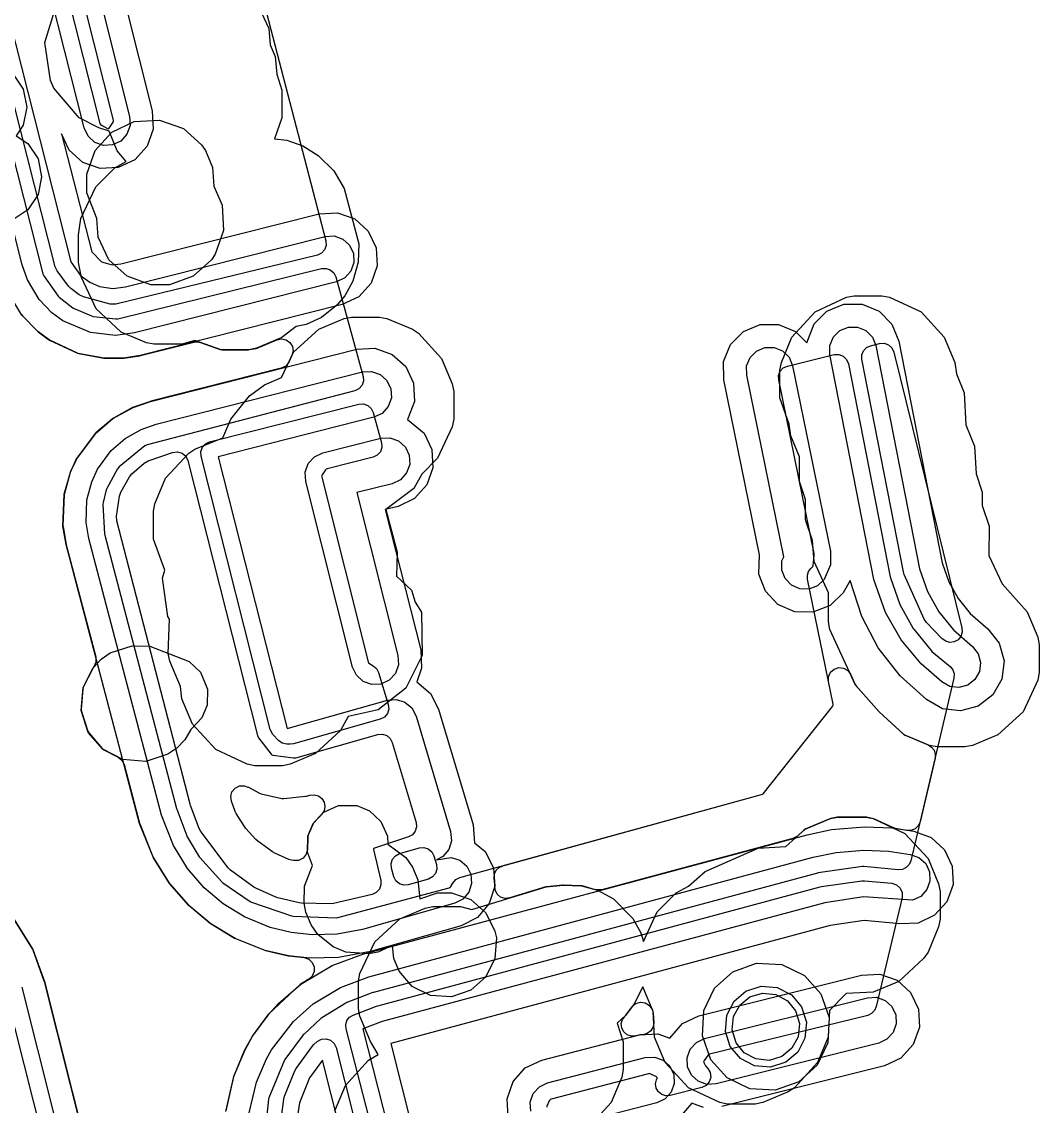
# Model space of a CAD drawing. Header units: metres. Extents: x 17722 to 17999, y 13535 to 15917.
# Drawn here: x 17911.19 to 17954.65, y 13827.8 to 13874.13 of the extents above; entities that cross this region are included whole.
import ezdxf

# ---------------------------------------------------------------- set-up
doc = ezdxf.new("R2010")
doc.units = ezdxf.units.M
for name, color, linetype in [('AI_GREENING_ALLOWED_ZONE', 4, 'Continuous'), ('AI_GREENING_EXCLUSIONS', 1, 'Continuous'), ('AI_GREENING_LAWN', 82, 'Continuous')]:
    doc.layers.add(name, color=color, linetype=linetype)

msp = doc.modelspace()

# ---------------------------------------------------------------- linework, layer by layer
at = {"layer": 'AI_GREENING_ALLOWED_ZONE'}
for points in [[(17911.181, 13861.612), (17911.216, 13861.566), (17911.867, 13860.904), (17911.896, 13860.879), (17912.336, 13860.554), (17912.378, 13860.529), (17913.57, 13859.968), (17913.63, 13859.949), (17914.687, 13859.751), (17914.734, 13859.747), (17915.511, 13859.75), (17915.549, 13859.753), (17916.236, 13859.86), (17916.258, 13859.865), (17918.535, 13860.44), (17918.681, 13860.455), (17918.825, 13860.426), (17919.668, 13860.126), (17919.751, 13860.112), (17920.871, 13860.112), (17920.92, 13860.117), (17921.194, 13860.172), (17921.241, 13860.186), (17922.085, 13860.54), (17922.281, 13860.578), (17922.477, 13860.537), (17922.64, 13860.423), (17922.746, 13860.253), (17922.777, 13860.056), (17922.729, 13859.862), (17922.598, 13859.589), (17922.463, 13859.419), (17922.27, 13859.321), (17916.702, 13857.913), (17916.681, 13857.907), (17915.963, 13857.657), (17915.924, 13857.64), (17915.105, 13857.187), (17915.064, 13857.159), (17914.357, 13856.561), (17914.317, 13856.518), (17913.533, 13855.448), (17913.508, 13855.405), (17913.277, 13854.906), (17913.263, 13854.869), (17913.009, 13853.972), (17913, 13853.914), (17912.948, 13852.599), (17912.952, 13852.547), (17913.08, 13851.802), (17913.085, 13851.781), (17914.348, 13846.991), (17914.357, 13846.775), (17914.273, 13846.575), (17914.23, 13846.514), (17913.828, 13845.73), (17913.801, 13845.637), (17913.731, 13844.753), (17913.742, 13844.656), (17914.017, 13843.819), (17914.064, 13843.735), (17914.62, 13843.086), (17914.695, 13843.027), (17915.305, 13842.714), (17915.467, 13842.582), (17915.561, 13842.397), (17916.22, 13839.899), (17916.229, 13839.87), (17916.808, 13838.427), (17916.829, 13838.388), (17917.489, 13837.334), (17917.513, 13837.302), (17918.308, 13836.396), (17918.336, 13836.369), (17919.245, 13835.609), (17919.276, 13835.587), (17920.279, 13834.982), (17920.316, 13834.963), (17921.567, 13834.466), (17921.602, 13834.455), (17922.567, 13834.226), (17922.598, 13834.221), (17923.245, 13834.15), (17923.442, 13834.086), (17923.595, 13833.947), (17923.68, 13833.759), (17923.681, 13833.552), (17923.598, 13833.363), (17923.446, 13833.223), (17923.126, 13833.033), (17923.082, 13833.001), (17921.726, 13831.729), (17921.694, 13831.693), (17921.05, 13830.802), (17921.034, 13830.777), (17920.714, 13830.199), (17920.702, 13830.175), (17920.248, 13829.095), (17920.235, 13829.054), (17919.907, 13827.604)], [(17916.532, 13815.758), (17912.158, 13833.123), (17912.151, 13833.146), (17911.676, 13834.474), (17911.653, 13834.522), (17910.598, 13836.218)]]:
    msp.add_lwpolyline(points, dxfattribs=at)
for points in [[(17932.028, 13836.697), (17931.83, 13836.678), (17931.641, 13836.737), (17931.489, 13836.865), (17931.4, 13837.041), (17931.386, 13837.239), (17931.388, 13837.256), (17931.364, 13837.551), (17931.38, 13837.723), (17931.453, 13837.878), (17931.574, 13838), (17931.73, 13838.074), (17942.787, 13841.111), (17942.822, 13841.126), (17942.85, 13841.152), (17945.816, 13844.881), (17945.838, 13844.927), (17945.839, 13844.978), (17945.642, 13845.941), (17945.643, 13846.147), (17945.727, 13846.335), (17945.881, 13846.474), (17946.077, 13846.538), (17946.282, 13846.518), (17946.462, 13846.416), (17946.585, 13846.251), (17946.784, 13845.82), (17946.824, 13845.759), (17947.795, 13844.664), (17947.812, 13844.645), (17948.845, 13843.696), (17948.917, 13843.649), (17949.899, 13843.238), (17950.046, 13843.144), (17950.152, 13843.004), (17950.202, 13842.837), (17950.193, 13842.662), (17949.552, 13839.953), (17949.474, 13839.781), (17949.339, 13839.649), (17949.164, 13839.578), (17948.975, 13839.576), (17948.505, 13839.663), (17948.383, 13839.702), (17947.584, 13840.076), (17947.528, 13840.094), (17947.259, 13840.149), (17947.21, 13840.154), (17946.072, 13840.154), (17946.023, 13840.149), (17945.749, 13840.093), (17945.702, 13840.079), (17944.68, 13839.652), (17944.61, 13839.607), (17944.317, 13839.344), (17944.113, 13839.234), (17935.957, 13837.042), (17935.687, 13837.045), (17935.118, 13837.211), (17935.058, 13837.221), (17934.326, 13837.25), (17934.29, 13837.249), (17933.614, 13837.177), (17933.568, 13837.167), (17932.028, 13836.697)], [(17920.141, 13840.826), (17920.111, 13841.032), (17920.167, 13841.232), (17920.3, 13841.393), (17920.487, 13841.485), (17920.695, 13841.493), (17920.843, 13841.434), (17920.846, 13841.441), (17921.347, 13841.174), (17921.409, 13841.151), (17922.303, 13840.948), (17922.384, 13840.943), (17923.312, 13841.042), (17923.353, 13841.05), (17923.498, 13841.091), (17923.682, 13841.107), (17923.859, 13841.056), (17924.006, 13840.943), (17924.102, 13840.785), (17924.134, 13840.603), (17924.097, 13840.422), (17923.997, 13840.266), (17923.664, 13839.914), (17923.615, 13839.839), (17923.424, 13839.382), (17923.405, 13839.293), (17923.39, 13838.77), (17923.338, 13838.563), (17923.205, 13838.396), (17923.013, 13838.3), (17922.8, 13838.293), (17922.707, 13838.31), (17922.595, 13838.344), (17921.992, 13838.613), (17921.901, 13838.665), (17921.264, 13839.129), (17921.191, 13839.194), (17920.753, 13839.668), (17920.695, 13839.743), (17920.346, 13840.305), (17920.302, 13840.394), (17920.141, 13840.826)], [(17936.939, 13831.639), (17936.936, 13831.641), (17936.983, 13831.693), (17937.252, 13832.048), (17937.41, 13832.184), (17937.609, 13832.244), (17937.815, 13832.218), (17937.993, 13832.11), (17938.112, 13831.939), (17938.12, 13831.921), (17938.157, 13831.758), (17938.18, 13831.384), (17938.153, 13831.19), (17938.054, 13831.021), (17937.898, 13830.904), (17937.708, 13830.855), (17937.592, 13830.848), (17937.544, 13830.841), (17937.417, 13830.808), (17937.229, 13830.796), (17937.05, 13830.855), (17936.905, 13830.976), (17936.815, 13831.142), (17936.794, 13831.33), (17936.843, 13831.512), (17936.939, 13831.639)]]:
    msp.add_lwpolyline(points, close=True, dxfattribs=at)
at = {"layer": 'AI_GREENING_EXCLUSIONS'}
for points in [[(17894.052, 13939.728), (17913.281, 13863.865), (17913.702, 13863.29), (17914.09, 13862.996), (17914.51, 13862.82), (17915.072, 13862.736), (17915.614, 13862.796), (17924.141, 13864.952), (17924.53, 13864.972), (17924.898, 13864.842), (17924.898, 13864.842), (17925.188, 13864.58), (17925.355, 13864.228), (17925.375, 13863.838), (17925.245, 13863.471), (17924.983, 13863.181), (17924.631, 13863.013), (17916.003, 13860.831), (17915.186, 13860.729), (17914.124, 13860.846), (17912.95, 13861.343), (17912.475, 13861.694), (17911.936, 13862.259), (17911.433, 13863.094), (17911.203, 13863.745), (17893.952, 13932.083)], [(17913.295, 13880.042), (17915.793, 13870.075), (17915.813, 13869.686), (17915.682, 13869.318), (17915.421, 13869.029), (17915.069, 13868.861), (17914.679, 13868.841), (17914.311, 13868.972), (17914.022, 13869.233), (17913.854, 13869.586), (17911.335, 13879.564)], [(17914.489, 13879.329), (17916.763, 13870.32), (17916.803, 13869.541), (17916.541, 13868.806), (17916.018, 13868.226), (17915.313, 13867.891), (17914.534, 13867.852), (17913.799, 13868.113), (17913.22, 13868.636), (17912.885, 13869.341), (17914.188, 13864.297), (17914.593, 13863.869), (17915.055, 13863.74), (17915.417, 13863.778), (17923.895, 13865.922), (17924.675, 13865.962), (17925.41, 13865.7), (17925.99, 13865.178), (17926.325, 13864.473), (17926.365, 13863.694), (17926.104, 13862.958), (17925.581, 13862.379), (17924.876, 13862.044), (17916.247, 13859.862), (17915.53, 13859.75), (17914.71, 13859.747), (17913.599, 13859.955), (17912.356, 13860.539), (17911.881, 13860.89), (17911.196, 13861.587), (17910.492, 13862.755)], [(17921.108, 13875.186), (17921.738, 13873.839), (17921.803, 13873.133), (17922.011, 13872.638), (17922.076, 13871.883), (17922.289, 13871.207), (17922.289, 13870.02), (17921.981, 13869.117), (17922.514, 13869.059), (17923.192, 13868.822), (17923.842, 13868.408), (17924.519, 13867.749), (17924.953, 13867.003), (17925.579, 13864.639), (17925.561, 13863.854), (17925.333, 13863.04), (17924.981, 13862.413), (17924.648, 13862.015), (17923.983, 13861.491), (17923.335, 13861.194), (17922.901, 13861.103), (17922.301, 13860.63), (17921.218, 13860.177), (17920.896, 13860.112), (17919.708, 13860.112), (17918.587, 13860.511), (17918.033, 13860.349), (17916.846, 13860.349), (17916.523, 13860.414), (17915.44, 13860.867), (17914.366, 13861.855), (17913.736, 13863.202), (17913.615, 13863.834), (17913.615, 13865.022), (17913.716, 13865.725), (17914.347, 13867.072), (17915.157, 13867.882), (17915.643, 13868.153), (17915.269, 13868.614), (17915.269, 13868.614), (17914.916, 13869.456), (17914.485, 13869.586), (17913.638, 13870.016), (17912.559, 13871.285), (17912.412, 13871.61), (17912.177, 13873.24), (17912.649, 13874.754)], [(17910.819, 13871.885), (17911.253, 13871.237), (17911.405, 13870.471), (17911.253, 13869.706), (17910.95, 13869.253), (17911.451, 13868.919), (17911.885, 13868.27), (17912.037, 13867.505), (17911.885, 13866.739), (17911.451, 13866.09), (17910.803, 13865.657)], [(17924.556, 13827.61), (17925.009, 13828.694), (17925.997, 13829.767), (17926.413, 13830.009), (17926.086, 13830.561), (17925.632, 13831.645), (17925.567, 13831.967), (17925.567, 13833.155), (17925.632, 13833.477), (17926.263, 13834.824), (17927.337, 13835.812), (17928.42, 13836.265), (17928.743, 13836.33), (17929.93, 13836.33), (17930.405, 13836.201), (17933.591, 13837.174), (17934.308, 13837.251), (17935.088, 13837.22), (17935.781, 13837.028), (17936.456, 13836.658), (17937.285, 13835.826), (17937.631, 13835.203), (17937.737, 13834.839), (17938.332, 13836.099), (17939.143, 13836.91), (17939.667, 13837.196), (17940.382, 13837.826), (17942.635, 13838.829), (17943.815, 13838.894), (17944.641, 13839.635), (17945.725, 13840.089), (17946.047, 13840.154), (17947.235, 13840.154), (17947.557, 13840.089), (17948.904, 13839.458), (17949.892, 13838.384), (17950.345, 13837.301), (17950.41, 13836.978), (17950.41, 13835.791), (17950.345, 13835.468), (17949.892, 13834.385), (17949.714, 13834.122), (17948.641, 13833.134), (17947.557, 13832.681), (17946.394, 13832.616), (17945.69, 13831.888), (17945.625, 13830.749), (17945.172, 13829.666), (17944.184, 13828.592), (17943.921, 13828.414), (17942.838, 13827.961), (17942.515, 13827.896), (17941.328, 13827.896), (17941.005, 13827.961), (17939.659, 13828.592), (17938.671, 13829.666), (17938.217, 13830.749), (17938.152, 13831.842), (17937.707, 13832.907), (17937.35, 13832.177), (17936.969, 13831.674), (17936.614, 13831.352), (17936.876, 13830.557), (17936.876, 13829.37), (17936.811, 13829.048), (17936.358, 13827.964), (17935.459, 13826.979)], [(17919.902, 13827.58), (17920.24, 13829.075), (17920.708, 13830.187), (17921.041, 13830.79), (17921.708, 13831.712), (17922.154, 13832.192), (17923.102, 13833.019), (17924.444, 13833.814), (17925.756, 13834.3), (17944.733, 13839.4), (17945.772, 13839.618), (17947.178, 13839.739), (17948.353, 13839.688), (17949.287, 13839.547), (17950.021, 13839.282), (17950.597, 13838.756), (17950.929, 13838.05), (17950.965, 13837.27), (17950.701, 13836.536), (17950.175, 13835.959), (17949.469, 13835.628), (17948.689, 13835.591), (17947.168, 13835.737), (17945.714, 13835.522), (17926.946, 13830.478), (17929.245, 13821.382)], [(17920.9, 13827.527), (17921.209, 13828.831), (17921.638, 13829.82), (17921.851, 13830.204), (17922.795, 13831.425), (17923.633, 13832.172), (17924.798, 13832.879), (17926.015, 13833.334), (17944.992, 13838.435), (17945.975, 13838.639), (17947.146, 13838.74), (17948.204, 13838.699), (17949.137, 13838.558), (17949.504, 13838.425), (17949.793, 13838.163), (17949.959, 13837.809), (17949.977, 13837.42), (17949.844, 13837.053), (17949.581, 13836.764), (17949.228, 13836.598), (17947.141, 13836.739), (17945.483, 13836.496), (17926.583, 13831.416), (17925.757, 13831.103), (17928.533, 13820.188)], [(17910.586, 13836.237), (17911.667, 13834.499), (17912.155, 13833.134), (17916.876, 13814.392)], [(17931.958, 13827.343), (17931.917, 13828.121), (17932.176, 13828.856), (17932.695, 13829.436), (17933.398, 13829.773), (17937.568, 13830.847), (17938.347, 13830.89), (17938.865, 13830.709), (17939.404, 13831.33), (17940.11, 13831.664), (17947.058, 13833.405), (17947.837, 13833.444), (17948.572, 13833.181), (17949.15, 13832.657), (17949.484, 13831.952), (17949.522, 13831.172), (17949.26, 13830.437), (17948.736, 13829.859), (17948.03, 13829.525), (17941.082, 13827.784)], [(17911.185, 13832.89), (17915.907, 13814.142)], [(17926.582, 13819.678), (17924.03, 13829.772), (17923.481, 13829.009), (17923.051, 13827.954), (17922.861, 13826.739)], [(17932.927, 13827.59), (17932.906, 13827.979), (17933.036, 13828.346), (17933.296, 13828.636), (17933.647, 13828.805), (17937.817, 13829.878), (17938.207, 13829.9), (17938.575, 13829.771), (17938.866, 13829.511), (17939.035, 13829.159), (17939.057, 13828.77), (17938.928, 13828.402), (17938.667, 13828.111), (17938.316, 13827.942), (17935.111, 13827.116)], [(17940.303, 13827.746), (17939.8, 13827.926), (17939.268, 13827.312)]]:
    msp.add_lwpolyline(points, dxfattribs=at)
for points in [[(17913.97, 13867.611), (17914.331, 13868.625), (17915.032, 13869.404), (17915.992, 13869.867), (17917.076, 13869.925), (17918.09, 13869.564), (17918.869, 13868.863), (17919.029, 13868.625), (17919.332, 13867.903), (17919.39, 13867.097), (17919.75, 13866.291), (17919.808, 13865.207), (17919.447, 13864.193), (17919.287, 13863.955), (17918.508, 13863.254), (17917.494, 13862.893), (17916.702, 13862.893), (17915.688, 13863.254), (17914.909, 13863.955), (17914.446, 13864.915), (17914.388, 13865.721), (17913.97, 13866.819), (17913.97, 13867.611)], [(17944.665, 13853.716), (17944.411, 13854.49), (17944.411, 13855.535), (17944.032, 13856.44), (17943.967, 13856.929), (17943.564, 13858.059), (17943.564, 13859.246), (17943.629, 13859.569), (17944.083, 13860.652), (17945.07, 13861.726), (17946.417, 13862.356), (17946.74, 13862.422), (17947.927, 13862.422), (17948.249, 13862.356), (17949.596, 13861.726), (17950.584, 13860.652), (17951.037, 13859.569), (17951.102, 13859.08), (17951.44, 13858.272), (17951.505, 13856.904), (17951.884, 13855.999), (17951.949, 13854.808), (17952.203, 13854.035), (17952.203, 13853.457), (17952.502, 13852.574), (17952.49, 13851.327), (17953.062, 13850.111), (17954.127, 13848.916), (17954.58, 13847.833), (17954.645, 13847.511), (17954.645, 13846.323), (17954.58, 13846.001), (17953.949, 13844.654), (17952.876, 13843.666), (17951.792, 13843.213), (17951.47, 13843.148), (17950.283, 13843.148), (17949.96, 13843.213), (17948.877, 13843.666), (17947.803, 13844.654), (17946.8, 13845.786), (17945.701, 13848.166), (17945.636, 13848.489), (17945.648, 13849.736), (17945.029, 13851.064), (17944.964, 13851.965), (17944.665, 13852.848), (17944.665, 13853.716)], [(17942.008, 13860.887), (17942.727, 13861.189), (17943.507, 13861.194), (17944.23, 13860.899), (17944.724, 13860.411), (17945.025, 13861.218), (17945.578, 13861.768), (17946.3, 13862.064), (17947.081, 13862.061), (17947.801, 13861.76), (17948.351, 13861.207), (17948.647, 13860.485), (17950.5, 13851.011), (17950.782, 13850.198), (17951.18, 13849.483), (17951.696, 13848.847), (17952.453, 13848.191), (17952.932, 13847.575), (17953.138, 13846.822), (17953.041, 13846.048), (17952.654, 13845.37), (17952.038, 13844.891), (17951.285, 13844.685), (17950.511, 13844.782), (17949.833, 13845.169), (17948.701, 13846.19), (17947.77, 13847.384), (17947.06, 13848.723), (17946.57, 13850.263), (17946.27, 13849.727), (17945.707, 13849.188), (17944.979, 13848.905), (17944.199, 13848.922), (17943.485, 13849.236), (17942.945, 13849.8), (17942.662, 13850.527), (17942.698, 13851.35), (17941.168, 13858.829), (17941.164, 13859.61), (17941.459, 13860.332), (17942.008, 13860.887)], [(17917.297, 13850.705), (17916.813, 13852.028), (17916.813, 13853.216), (17916.879, 13853.538), (17917.332, 13854.622), (17918.32, 13855.695), (17918.583, 13855.873), (17919.77, 13856.347), (17920.122, 13857.146), (17920.917, 13858.141), (17921.561, 13858.621), (17922.278, 13858.924), (17922.797, 13860.005), (17923.871, 13860.992), (17924.954, 13861.446), (17925.277, 13861.511), (17926.464, 13861.511), (17926.787, 13861.446), (17927.87, 13860.992), (17928.133, 13860.815), (17929.121, 13859.741), (17929.574, 13858.658), (17929.639, 13858.335), (17929.639, 13857.148), (17929.574, 13856.826), (17928.944, 13855.479), (17928.269, 13854.804), (17927.938, 13854.194), (17926.743, 13853.296), (17927.218, 13851.473), (17927.194, 13850.447), (17927.831, 13849.842), (17927.991, 13849.33), (17928.254, 13848.902), (17928.29, 13847.05), (17927.593, 13845.665), (17926.403, 13844.73), (17925.126, 13844.449), (17924.808, 13843.852), (17923.735, 13842.864), (17922.651, 13842.411), (17922.329, 13842.346), (17921.141, 13842.346), (17920.819, 13842.411), (17919.472, 13843.042), (17918.484, 13844.115), (17918.031, 13845.199), (17917.966, 13845.723), (17917.51, 13846.81), (17917.445, 13847.133), (17917.503, 13848.606), (17917.43, 13848.725), (17917.194, 13850.355), (17917.297, 13850.705)], [(17952.037, 13847.127), (17952.14, 13846.751), (17952.092, 13846.364), (17951.899, 13846.025), (17951.59, 13845.785), (17951.214, 13845.682), (17950.827, 13845.731), (17950.488, 13845.924), (17949.599, 13846.695), (17948.741, 13847.727), (17948.076, 13848.891), (17947.582, 13850.298), (17945.703, 13859.909), (17945.704, 13860.299), (17945.854, 13860.659), (17946.131, 13860.934), (17946.492, 13861.083), (17946.882, 13861.081), (17947.242, 13860.931), (17947.517, 13860.654), (17947.666, 13860.293), (17949.532, 13850.75), (17949.865, 13849.788), (17950.349, 13848.92), (17950.975, 13848.149), (17951.798, 13847.435), (17952.037, 13847.127)], [(17925.494, 13860.137), (17926.274, 13860.177), (17927.009, 13859.916), (17927.588, 13859.393), (17927.924, 13858.689), (17927.964, 13857.909), (17927.66, 13857.127), (17928.373, 13856.556), (17928.708, 13855.852), (17928.747, 13855.072), (17928.486, 13854.337), (17927.963, 13853.758), (17927.258, 13853.423), (17926.714, 13853.286), (17928.226, 13847.293), (17928.265, 13846.514), (17928.056, 13845.925), (17928.644, 13845.424), (17928.991, 13844.755), (17930.461, 13839.82), (17930.531, 13839.053), (17930.974, 13838.676), (17931.329, 13837.982), (17931.392, 13837.204), (17931.152, 13836.461), (17930.646, 13835.867), (17929.952, 13835.511), (17926.086, 13834.413), (17924.71, 13834.154), (17923.486, 13834.124), (17922.582, 13834.222), (17921.584, 13834.459), (17920.297, 13834.971), (17919.26, 13835.597), (17918.321, 13836.382), (17917.5, 13837.317), (17916.817, 13838.406), (17916.224, 13839.884), (17913.082, 13851.791), (17912.947, 13852.572), (17913.001, 13853.943), (17913.269, 13854.888), (17913.519, 13855.428), (17914.334, 13856.542), (17915.083, 13857.175), (17915.943, 13857.65), (17916.691, 13857.91), (17925.494, 13860.137)], [(17943.735, 13851.271), (17942.148, 13859.03), (17942.146, 13859.42), (17942.293, 13859.781), (17942.568, 13860.059), (17942.927, 13860.21), (17943.317, 13860.212), (17943.679, 13860.065), (17943.956, 13859.79), (17944.107, 13859.431), (17945.728, 13851.508), (17945.731, 13850.93), (17945.451, 13850.301), (17945.169, 13850.031), (17944.806, 13849.89), (17944.416, 13849.898), (17944.058, 13850.055), (17943.789, 13850.337), (17943.647, 13850.701), (17943.656, 13851.091), (17943.735, 13851.271)], [(17926.129, 13859.188), (17926.497, 13859.057), (17926.787, 13858.796), (17926.954, 13858.443), (17926.974, 13858.054), (17926.844, 13857.686), (17926.582, 13857.396), (17926.23, 13857.229), (17919.579, 13855.546), (17922.518, 13843.936), (17926.802, 13845.146), (17927.191, 13845.177), (17927.55, 13845.063), (17927.851, 13844.814), (17928.033, 13844.469), (17929.502, 13839.535), (17929.538, 13839.143), (17929.421, 13838.768), (17929.167, 13838.467), (17928.905, 13838.333), (17929.521, 13838.428), (17929.892, 13838.309), (17930.19, 13838.056), (17930.367, 13837.708), (17930.399, 13837.319), (17930.279, 13836.948), (17930.026, 13836.651), (17929.679, 13836.473), (17925.737, 13835.357), (17924.666, 13835.153), (17923.595, 13835.118), (17922.691, 13835.217), (17921.802, 13835.435), (17920.696, 13835.888), (17919.793, 13836.443), (17918.976, 13837.137), (17918.264, 13837.962), (17917.666, 13838.934), (17917.161, 13840.233), (17914.049, 13852.046), (17913.935, 13852.73), (17913.974, 13853.709), (17914.176, 13854.468), (17914.426, 13855.007), (17915.01, 13855.805), (17915.601, 13856.32), (17916.283, 13856.71), (17916.936, 13856.941), (17925.74, 13859.168), (17926.129, 13859.188)], [(17927.013, 13854.393), (17925.5, 13854.011), (17927.256, 13847.049), (17927.276, 13846.659), (17927.145, 13846.291), (17926.883, 13846.002), (17926.531, 13845.834), (17926.141, 13845.815), (17925.774, 13845.945), (17925.484, 13846.207), (17925.317, 13846.559), (17923.316, 13854.491), (17923.296, 13854.881), (17923.427, 13855.249), (17923.688, 13855.538), (17924.041, 13855.706), (17926.524, 13856.332), (17926.914, 13856.352), (17927.281, 13856.221), (17927.571, 13855.959), (17927.738, 13855.607), (17927.758, 13855.217), (17927.627, 13854.85), (17927.366, 13854.56), (17927.013, 13854.393)], [(17918.148, 13843.454), (17917.817, 13843.102), (17917.425, 13842.835), (17916.494, 13842.53), (17915.511, 13842.608), (17914.652, 13843.049), (17914.032, 13843.772), (17913.727, 13844.703), (17913.805, 13845.686), (17914.246, 13846.546), (17914.578, 13846.898), (17914.969, 13847.165), (17915.9, 13847.47), (17916.653, 13847.453), (17918.341, 13846.797), (17918.825, 13846.338), (17919.125, 13845.62), (17919.105, 13844.929), (17918.879, 13844.387), (17918.416, 13843.9), (17918.148, 13843.454)], [(17923.839, 13835.136), (17923.551, 13835.551), (17923.324, 13836.093), (17923.246, 13836.482), (17923.257, 13837.204), (17923.602, 13838.083), (17923.386, 13838.648), (17923.406, 13839.339), (17923.633, 13839.881), (17924.091, 13840.366), (17924.713, 13840.646), (17925.501, 13840.646), (17926.043, 13840.419), (17926.527, 13839.961), (17926.807, 13839.339), (17926.827, 13838.993), (17927.593, 13838.423), (17927.881, 13838.007), (17928.108, 13837.465), (17928.186, 13836.664), (17928.941, 13836.916), (17929.535, 13836.916), (17930.368, 13836.631), (17931.012, 13836.065), (17931.399, 13835.285), (17931.458, 13834.993), (17931.399, 13834.107), (17931.012, 13833.327), (17930.368, 13832.761), (17929.535, 13832.476), (17928.649, 13832.535), (17927.869, 13832.922), (17927.303, 13833.566), (17927.077, 13834.107), (17927.018, 13834.664), (17926.402, 13834.387), (17926.013, 13834.309), (17925.03, 13834.387), (17924.488, 13834.614), (17923.839, 13835.136)], [(17943.655, 13833.85), (17944.615, 13833.387), (17945.316, 13832.608), (17945.677, 13831.594), (17945.619, 13830.51), (17945.156, 13829.55), (17944.377, 13828.849), (17943.363, 13828.488), (17942.279, 13828.546), (17941.319, 13829.009), (17940.618, 13829.788), (17940.257, 13830.802), (17940.315, 13831.886), (17940.778, 13832.846), (17941.557, 13833.547), (17942.571, 13833.908), (17943.655, 13833.85)], [(17943.457, 13832.869), (17944.056, 13832.557), (17944.487, 13832.049), (17944.697, 13831.396), (17944.638, 13830.708), (17944.326, 13830.109), (17943.818, 13829.678), (17943.165, 13829.468), (17942.477, 13829.527), (17941.878, 13829.839), (17941.447, 13830.347), (17941.237, 13831), (17941.296, 13831.688), (17941.608, 13832.287), (17942.116, 13832.718), (17942.769, 13832.928), (17943.457, 13832.869)], [(17948.514, 13831.709), (17948.533, 13831.319), (17948.402, 13830.951), (17948.14, 13830.662), (17947.787, 13830.495), (17940.839, 13828.754), (17940.449, 13828.735), (17940.082, 13828.866), (17939.793, 13829.128), (17939.626, 13829.481), (17939.607, 13829.871), (17939.738, 13830.238), (17940, 13830.527), (17940.353, 13830.694), (17947.301, 13832.435), (17947.691, 13832.455), (17948.058, 13832.323), (17948.347, 13832.061), (17948.514, 13831.709)], [(17943.889, 13832.309), (17944.238, 13831.881), (17944.403, 13831.337), (17944.344, 13830.768), (17944.078, 13830.276), (17943.65, 13829.927), (17943.106, 13829.762), (17942.537, 13829.821), (17942.045, 13830.087), (17941.696, 13830.515), (17941.531, 13831.059), (17941.59, 13831.628), (17941.856, 13832.12), (17942.284, 13832.469), (17942.828, 13832.634), (17943.397, 13832.575), (17943.889, 13832.309)]]:
    msp.add_lwpolyline(points, close=True, dxfattribs=at)
at = {"layer": 'AI_GREENING_LAWN'}
for points in [[(17919.641, 13882.184), (17924.178, 13864.764), (17924.19, 13864.567), (17924.124, 13864.381), (17923.991, 13864.235), (17923.813, 13864.152), (17915.213, 13862.064), (17914.968, 13862.067), (17913.821, 13862.369), (17913.647, 13862.453), (17913.286, 13862.727), (17913.184, 13862.829), (17912.703, 13863.484), (17912.622, 13863.658), (17894.941, 13933.485)], [(17894.609, 13932.342), (17912.091, 13863.349), (17912.129, 13863.267), (17912.74, 13862.408), (17912.79, 13862.356), (17913.366, 13861.909), (17913.421, 13861.877), (17914.169, 13861.557), (17914.24, 13861.539), (17915.204, 13861.433), (17915.291, 13861.438), (17923.994, 13863.578), (17924.186, 13863.587), (17924.367, 13863.524), (17924.51, 13863.397), (17924.596, 13863.226), (17925.77, 13858.977), (17925.784, 13858.78), (17925.721, 13858.594), (17925.591, 13858.446), (17925.414, 13858.36), (17916.545, 13856.053), (17916.452, 13856.006), (17915.342, 13855.108), (17915.28, 13855.034), (17914.822, 13854.191), (17914.798, 13854.132), (17914.663, 13853.582), (17914.656, 13853.509), (17914.724, 13852.249), (17914.732, 13852.199), (17917.804, 13840.518), (17917.812, 13840.494), (17918.238, 13839.351), (17918.258, 13839.31), (17918.768, 13838.458), (17918.798, 13838.419), (17919.735, 13837.387), (17919.779, 13837.349), (17920.948, 13836.548), (17921.007, 13836.519), (17922.709, 13835.928), (17922.782, 13835.915), (17924.622, 13835.856), (17924.694, 13835.864), (17929.439, 13837.134), (17929.481, 13837.155), (17929.512, 13837.19), (17929.592, 13837.333), (17929.72, 13837.482), (17929.896, 13837.57), (17942.787, 13841.111), (17942.822, 13841.126), (17942.85, 13841.152), (17945.816, 13844.881), (17945.838, 13844.927), (17945.839, 13844.978), (17944.747, 13850.313), (17944.741, 13850.479), (17944.79, 13850.638), (17944.888, 13850.772), (17944.948, 13850.83), (17944.971, 13850.862), (17944.983, 13850.901), (17945.037, 13851.327), (17945.034, 13851.408), (17943.515, 13858.83), (17943.513, 13859.02), (17943.583, 13859.198), (17943.713, 13859.336), (17943.886, 13859.416), (17945.883, 13859.905), (17946.084, 13859.913), (17946.272, 13859.841), (17946.416, 13859.701), (17946.493, 13859.516), (17948.277, 13850.409), (17948.286, 13850.374), (17948.668, 13849.276), (17948.686, 13849.236), (17949.259, 13848.208), (17949.283, 13848.172), (17950.023, 13847.261), (17950.058, 13847.226), (17950.834, 13846.586), (17950.952, 13846.444), (17951.011, 13846.269), (17951.002, 13846.085), (17949.157, 13838.284), (17949.086, 13838.121), (17948.962, 13837.993), (17948.801, 13837.916), (17948.624, 13837.901), (17947.153, 13838.037), (17947.095, 13838.036), (17945.206, 13837.765), (17945.177, 13837.759), (17926.209, 13832.662), (17926.185, 13832.654), (17925.069, 13832.233), (17925.025, 13832.211), (17924.001, 13831.574), (17923.964, 13831.547), (17923.243, 13830.887), (17923.211, 13830.852), (17922.421, 13829.795), (17922.391, 13829.741), (17921.742, 13828.166), (17921.725, 13828.097), (17921.541, 13826.327)], [(17912.02, 13879.71), (17914.529, 13869.78), (17914.55, 13869.736), (17914.588, 13869.704), (17914.856, 13869.561), (17914.895, 13869.549), (17914.923, 13869.578), (17915.091, 13869.832), (17915.11, 13869.877), (17915.108, 13869.926), (17912.626, 13879.76)], [(17927.916, 13819.947), (17925.037, 13831.103), (17925.024, 13831.284), (17925.077, 13831.458), (17925.188, 13831.601), (17925.344, 13831.695), (17926.344, 13832.074), (17926.391, 13832.089), (17945.293, 13837.169), (17945.35, 13837.181), (17947.063, 13837.431), (17947.063, 13837.431), (17947.181, 13837.434), (17948.345, 13837.328), (17948.547, 13837.265), (17948.705, 13837.123), (17948.79, 13836.928), (17948.786, 13836.715), (17947.683, 13832.055), (17947.61, 13831.888), (17947.482, 13831.759), (17947.316, 13831.684), (17940.565, 13830.025), (17940.527, 13830.009), (17940.497, 13829.98), (17940.324, 13829.747), (17940.306, 13829.709), (17940.319, 13829.668), (17940.391, 13829.532), (17940.493, 13829.414), (17940.591, 13829.238), (17940.611, 13829.036), (17940.55, 13828.844), (17940.418, 13828.691), (17940.236, 13828.603), (17938.879, 13828.263), (17938.697, 13828.252), (17938.523, 13828.306), (17938.38, 13828.42), (17938.288, 13828.577), (17938.258, 13828.757), (17938.295, 13828.936), (17938.319, 13828.996), (17938.327, 13829.036), (17938.294, 13829.06), (17938.031, 13829.182), (17937.991, 13829.193), (17937.95, 13829.19), (17933.797, 13828.107), (17933.75, 13828.082), (17933.718, 13828.039), (17933.62, 13827.799), (17933.612, 13827.762)], [(17915.229, 13813.97), (17910.509, 13832.708)], [(17922.147, 13826.393), (17922.375, 13828.105), (17922.408, 13828.229), (17922.852, 13829.31), (17922.909, 13829.413), (17923.589, 13830.357), (17923.669, 13830.444), (17923.807, 13830.563), (17923.983, 13830.66), (17924.184, 13830.681), (17924.377, 13830.62), (17924.529, 13830.487), (17924.617, 13830.306), (17927.254, 13819.873)]]:
    msp.add_lwpolyline(points, dxfattribs=at)
for points in [[(17951.011, 13847.637), (17950.827, 13847.613), (17950.647, 13847.659), (17950.495, 13847.767), (17949.827, 13848.463), (17949.732, 13848.605), (17948.877, 13850.516), (17948.843, 13850.624), (17947.067, 13859.704), (17947.066, 13859.894), (17947.136, 13860.07), (17947.266, 13860.207), (17947.438, 13860.286), (17947.823, 13860.38), (17948.018, 13860.389), (17948.201, 13860.322), (17948.345, 13860.191), (17948.428, 13860.015), (17951.341, 13848.233), (17951.352, 13848.047), (17951.293, 13847.87), (17951.174, 13847.727), (17951.011, 13847.637)], [(17923.997, 13854.719), (17923.999, 13854.67), (17925.983, 13846.78), (17926.004, 13846.737), (17926.04, 13846.706), (17926.198, 13846.616), (17926.342, 13846.493), (17926.43, 13846.325), (17926.842, 13844.958), (17926.86, 13844.762), (17926.802, 13844.573), (17926.675, 13844.423), (17926.499, 13844.333), (17922.791, 13843.281), (17922.647, 13843.262), (17922.509, 13843.264), (17922.312, 13843.308), (17922.148, 13843.427), (17921.917, 13843.681), (17921.802, 13843.895), (17918.851, 13855.569), (17918.841, 13855.763), (17918.906, 13855.947), (17919.037, 13856.092), (17919.213, 13856.176), (17925.591, 13857.789), (17925.783, 13857.8), (17925.965, 13857.737), (17926.109, 13857.61), (17926.195, 13857.438), (17926.553, 13856.144), (17926.567, 13855.947), (17926.503, 13855.76), (17926.372, 13855.612), (17926.193, 13855.526), (17924.229, 13855.029), (17924.189, 13855.011), (17924.158, 13854.98), (17924.015, 13854.764), (17923.997, 13854.719)], [(17927.995, 13839.546), (17927.876, 13839.397), (17927.709, 13839.303), (17926.25, 13838.821), (17926.215, 13838.801), (17926.217, 13838.761), (17926.524, 13837.448), (17926.531, 13837.253), (17926.463, 13837.07), (17926.329, 13836.928), (17926.152, 13836.847), (17924.496, 13836.459), (17924.368, 13836.446), (17923.13, 13836.48), (17923.031, 13836.493), (17922.128, 13836.701), (17922.037, 13836.732), (17921.19, 13837.109), (17921.098, 13837.162), (17920.104, 13837.888), (17920, 13837.99), (17918.83, 13839.536), (17918.761, 13839.663), (17918.393, 13840.649), (17918.377, 13840.699), (17915.248, 13852.808), (17915.237, 13853.004), (17915.358, 13853.856), (17915.418, 13854.033), (17915.785, 13854.68), (17915.89, 13854.809), (17916.419, 13855.275), (17916.588, 13855.373), (17917.633, 13855.73), (17917.837, 13855.756), (17918.033, 13855.697), (17918.19, 13855.564), (17918.28, 13855.38), (17921.25, 13843.633), (17921.295, 13843.542), (17921.835, 13842.843), (17921.87, 13842.813), (17921.913, 13842.798), (17922.789, 13842.68), (17922.889, 13842.687), (17926.397, 13843.68), (17926.59, 13843.696), (17926.774, 13843.637), (17926.922, 13843.513), (17927.012, 13843.342), (17928.031, 13839.92), (17928.05, 13839.73), (17927.995, 13839.546)], [(17927.079, 13837.606), (17926.975, 13837.973), (17926.959, 13838.167), (17927.019, 13838.353), (17927.146, 13838.501), (17927.319, 13838.59), (17928.17, 13838.832), (17928.363, 13838.848), (17928.547, 13838.79), (17928.696, 13838.666), (17928.786, 13838.495), (17928.896, 13838.13), (17928.914, 13837.934), (17928.856, 13837.746), (17928.729, 13837.595), (17928.554, 13837.505), (17927.697, 13837.262), (17927.502, 13837.246), (17927.317, 13837.306), (17927.168, 13837.433), (17927.079, 13837.606)]]:
    msp.add_lwpolyline(points, close=True, dxfattribs=at)

doc.saveas('drawing.dxf')
